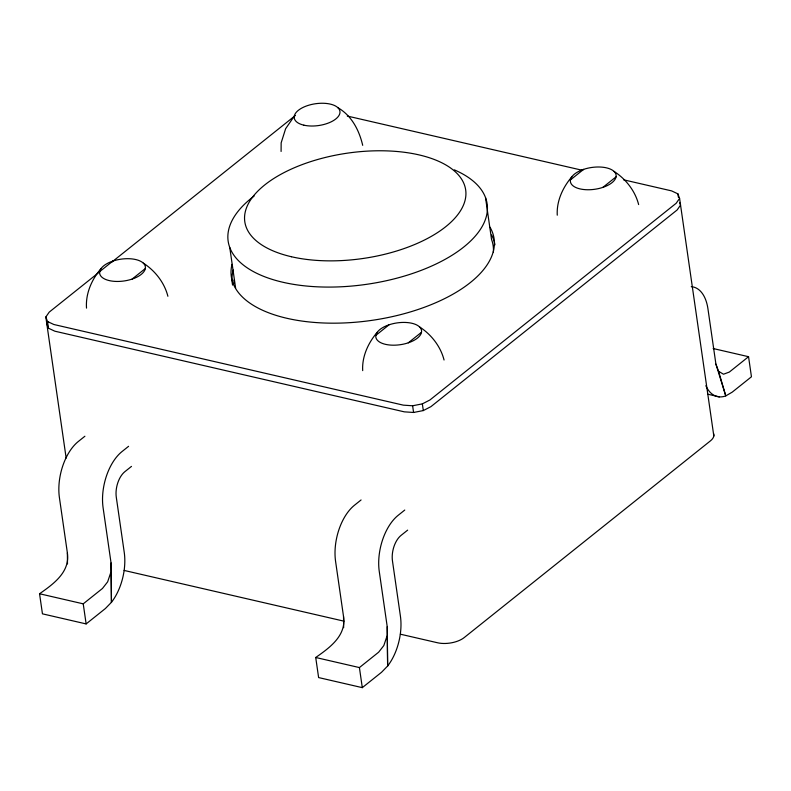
<?xml version="1.0" encoding="UTF-8"?>
<svg xmlns="http://www.w3.org/2000/svg" width="791" height="791" viewBox="0 0 791 791"><rect width="100%" height="100%" fill="white"/><g stroke="black" fill="none" stroke-linecap="round" stroke-linejoin="round"><path stroke-width="1.19" d="M86.516 308.114C85.477 293.659 91.707 279.45 101.011 268.624M281.092 151.457L281.151 142.864L285.63 128.706L294.272 116.158M362.693 370.623C361.873 356.583 368.201 342.889 377.178 332.358M557.26 215.192C556.449 201.141 562.777 187.457 571.755 176.927M84.904 436.236L78.289 441.516A42.328 23.453 -77 0 0 59.414 497.648L67.373 552.869C70.29 572.061 53.284 584.154 39.55 593.754L42.447 613.836L86.13 623.921L105.371 608.546L111.452 602.297A42.328 23.453 -77 0 0 124.246 552.415L116.287 497.193A19.241 10.659 -77 0 1 124.869 471.673L131.484 466.393M111.056 562.955L111.452 602.297L111.056 562.955L103.097 507.733A42.328 23.453 -77 0 1 121.982 451.592L128.587 446.312M361.072 499.961L354.457 505.251A42.328 23.453 -77 0 0 335.582 561.383L343.541 616.604C346.458 635.796 329.452 647.878 315.718 657.489L318.615 677.571L362.298 687.646L381.539 672.281L387.62 666.032A42.328 23.453 -77 0 0 400.414 616.149L392.465 560.928A19.241 10.659 -77 0 1 401.037 535.408L407.652 530.128M387.224 626.69L387.62 666.032L387.224 626.69L379.265 571.468A42.328 23.453 -77 0 1 398.15 515.327L404.765 510.047M110.789 572.496L107.645 581.84L102.474 588.464L83.233 603.84L39.55 593.754M386.957 636.231L383.823 645.565L378.642 652.199L359.411 667.574L315.718 657.489M66.157 458.078L45.829 316.983L49.23 312.109L100.408 271.224M48.152 321.729L46.788 323.677L48.478 328.206L54.806 331.182L404.31 411.844L413.584 412.467L423.314 410.569L430.907 406.663L677.145 209.961L680.547 205.087L679.706 202.822M623.526 179.794L671.569 190.878L677.897 193.854L679.588 198.393L676.176 203.267L429.938 399.969L422.354 403.875L412.615 405.773L403.341 405.15L53.837 324.498L47.509 321.512L45.829 316.983M99.696 271.6L112.895 261.06A23.087 11.015 -8.2 0 1 145.317 268.545L132.127 279.085M111.996 261.969L295.468 115.407M375.873 335.335L389.063 324.794A23.087 11.015 -8.2 0 1 421.494 332.279L408.294 342.81M570.44 179.893L583.639 169.363A23.087 11.015 -8.2 0 1 616.06 176.848L602.871 187.378M705.829 385.721A42.328 23.453 -77 0 0 725.772 395.895L732.209 392.148L751.45 376.783L748.553 356.701L729.322 372.067L723.498 374.222L718.594 371.305L715.914 364.117L707.955 308.895A42.328 23.453 -77 0 0 691.275 286.678M347.289 116.05L582.69 170.372M713.136 348.524L748.553 356.701M707.599 394.155L719.405 396.884M124.118 570.43L343.907 621.153M400.355 634.184L437.581 642.776A19.241 9.176 -8.2 0 0 464.179 637.595L710.417 440.884A19.241 9.176 -8.2 0 0 713.62 433.626M614.043 171.4C625.79 178.993 635.183 190.918 638.634 204.572M337.866 107.675C351.688 115.634 359.183 130.278 362.703 145.336M419.467 326.841C431.214 334.425 440.607 346.349 444.058 360.004M143.3 263.106C155.046 270.7 164.439 282.614 167.89 296.269M715.914 364.117L725.772 395.895L718.594 371.305M679.588 198.393L713.828 436.009M677.897 193.854L678.381 197.206M485.526 197.631L491.547 239.465A130.822 62.42 -8.2 0 1 493.376 252.171M422.354 403.875L423.314 410.569M412.615 405.773L413.584 412.467M359.411 667.574L362.298 687.646M229.756 247.454L235.619 288.092M47.509 321.512L48.478 328.206M83.233 603.84L86.13 623.921M343.541 616.604L343.65 627.668M67.373 552.869L67.482 563.934M234.284 283.633A130.822 62.42 -8.2 0 1 233.909 280.133M454.301 169.847A130.822 62.42 -8.2 0 1 450.277 256.353A130.822 62.42 -8.2 0 1 272.865 279.579A130.822 62.42 -8.2 0 1 254.138 196.049M232.594 285.086A132.74 63.339 -8.2 0 1 233.246 269.988M491.557 234.967A132.74 63.339 -8.2 0 1 493.436 239.1M493.821 240.227A132.74 63.339 -8.2 0 1 494.958 244.844M490.025 227.254A132.74 63.339 -8.2 0 1 371.651 320.395A132.74 63.339 -8.2 0 1 232 264.352M145.317 268.545A23.087 11.015 -8.2 0 1 109.316 280.607A23.087 11.015 -8.2 0 1 112.895 261.06M421.494 332.279A23.087 11.015 -8.2 0 1 385.484 344.342A23.087 11.015 -8.2 0 1 389.063 324.794M616.06 176.848A23.087 11.015 -8.2 0 1 580.06 188.911A23.087 11.015 -8.2 0 1 583.639 169.363M291.474 256.749A111.58 53.244 -8.2 0 0 465.484 198.432A111.58 53.244 -8.2 0 0 308.737 162.264A111.58 53.244 -8.2 0 0 291.474 256.749M303.892 125.176A23.087 11.015 -8.2 0 0 339.893 113.113A23.087 11.015 -8.2 0 0 307.462 105.628A23.087 11.015 -8.2 0 0 303.892 125.176"/></g></svg>
